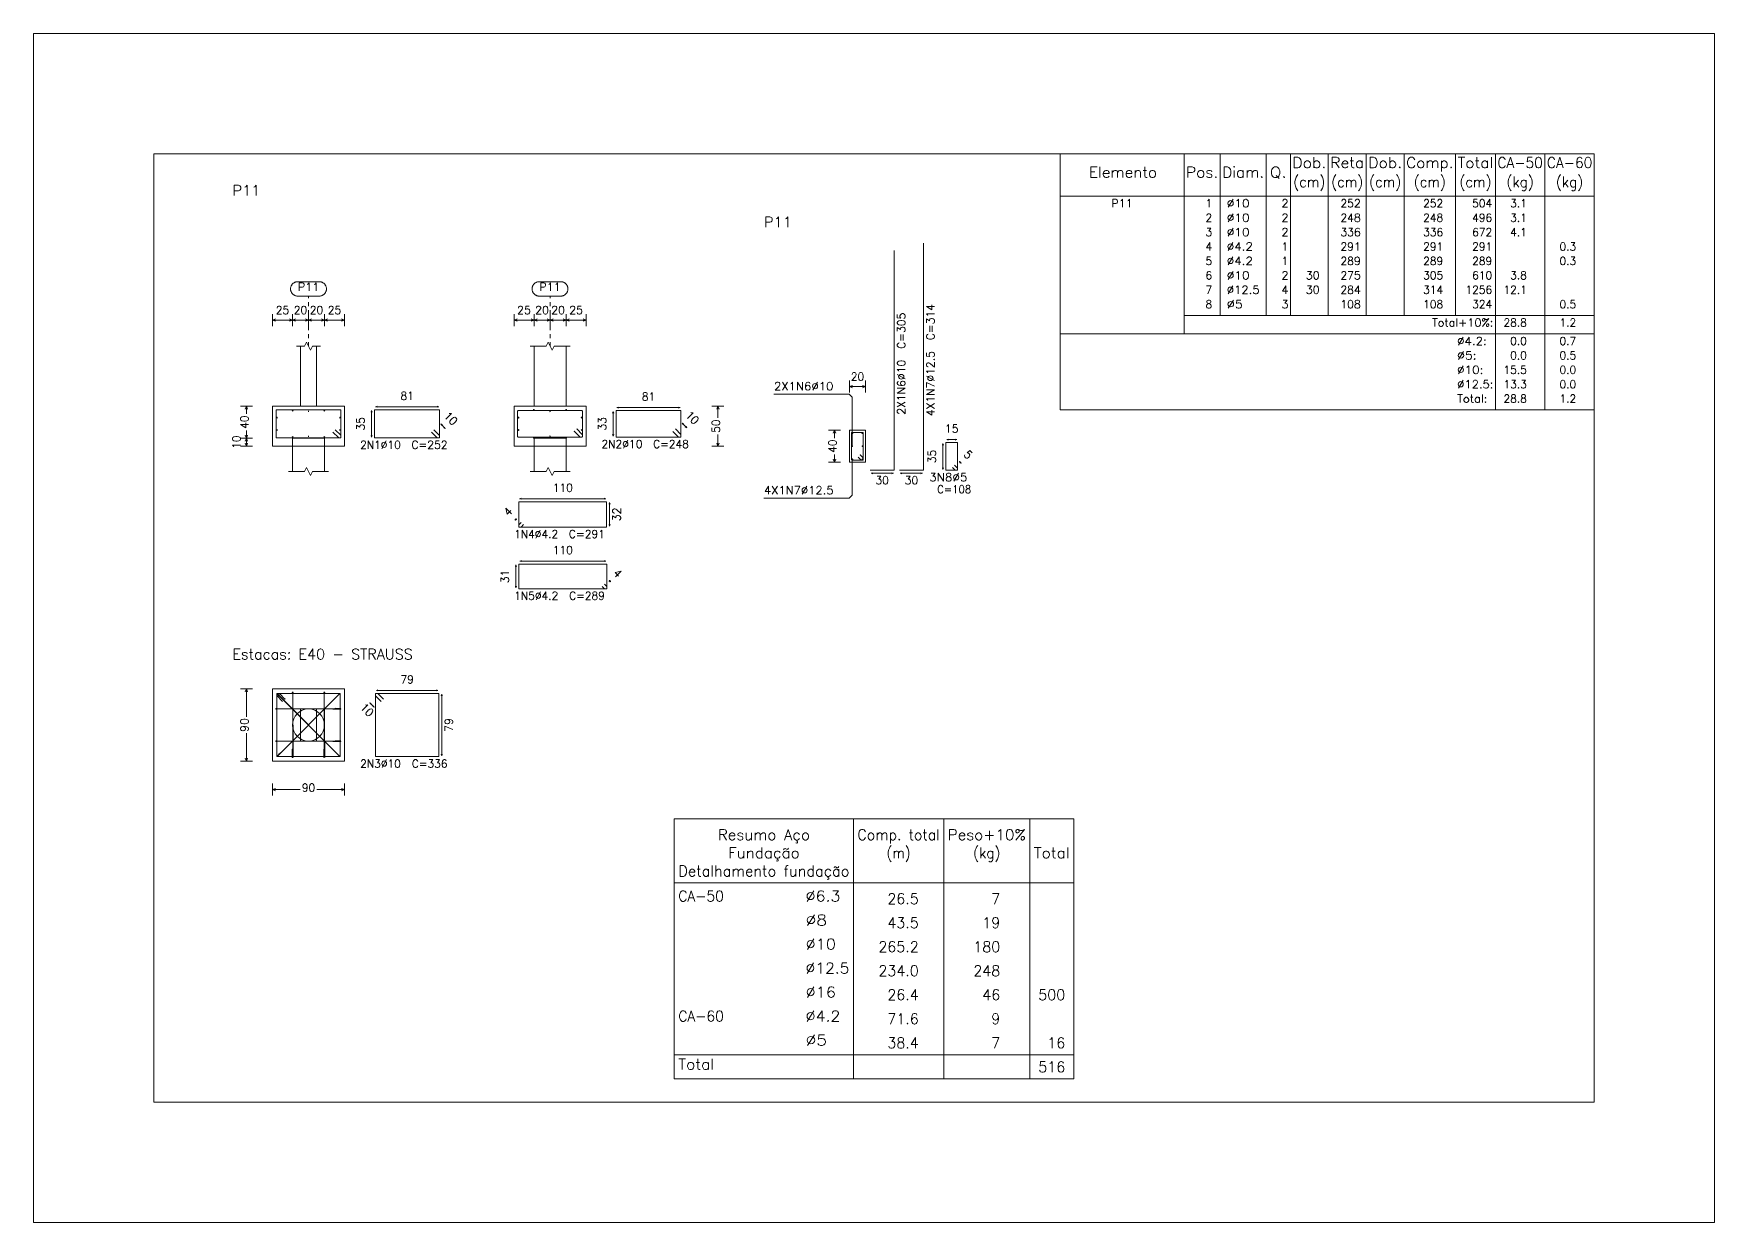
# Model space of a CAD drawing. Header units: millimetres. Extents: x 0 to 376, y 0 to 134.
# Drawn here: x 44.2 to 86.2, y 46.1 to 75.8 of the extents above; entities that cross this region are included whole.
import ezdxf
from ezdxf.enums import TextEntityAlignment as Align

# ---------------------------------------------------------------- set-up
doc = ezdxf.new("R2010")
doc.units = ezdxf.units.MM
doc.linetypes.add('CYPE_PUNTO', pattern=[0.075, 0, -0.075])
for name, color, linetype, lineweight in [('FUN_COTAS', 2, 'Continuous', 0), ('FUN_DES_ARMADURAS', 4, 'Continuous', 0), ('FUN_GEOMETRIA', 2, 'Continuous', 0), ('FUN_REFEREN', 2, 'Continuous', 0), ('FUN_TXT_ARMADURAS', 3, 'Continuous', 0), ('QUAD_BORDA', 1, 'Continuous', 20), ('QUAD_LIMITES', 2, 'Continuous', 0), ('TABELAS', 1, 'Continuous', 9), ('TEXTO_TABELAS', 1, 'Continuous', 0)]:
    doc.layers.add(name, color=color, linetype=linetype, lineweight=lineweight)
doc.styles.add('CYPETXT', font='romans__.ttf', dxfattribs={"height": 0.2})

msp = doc.modelspace()

# ---------------------------------------------------------------- hatches: boundary and pattern name
at = {"layer": 'FUN_DES_ARMADURAS'}
h = msp.add_hatch(color=256, dxfattribs=at)
edge = h.paths.add_edge_path(flags=0)
edge.add_arc((51.6728, 65.8429), 0.0016, 0, 360)
h = msp.add_hatch(color=256, dxfattribs=at)
edge = h.paths.add_edge_path(flags=0)
edge.add_arc((51.7328, 65.9029), 0.0016, 0, 360)
h = msp.add_hatch(color=256, dxfattribs=at)
edge = h.paths.add_edge_path(flags=0)
edge.add_arc((57.708, 65.8629), 0.0016, 0, 360)
h = msp.add_hatch(color=256, dxfattribs=at)
edge = h.paths.add_edge_path(flags=0)
edge.add_arc((57.768, 65.9229), 0.0016, 0, 360)
h = msp.add_hatch(color=256, dxfattribs=at)
edge = h.paths.add_edge_path(flags=0)
edge.add_arc((64.7995, 65.2172), 0.0016, 0, 360)
h = msp.add_hatch(color=256, dxfattribs=at)
edge = h.paths.add_edge_path(flags=0)
edge.add_arc((64.8545, 65.2722), 0.0016, 0, 360)
h = msp.add_hatch(color=256, dxfattribs=at)
edge = h.paths.add_edge_path(flags=0)
edge.add_arc((50.327, 59.2571), 0.0016, 0, 360)
h = msp.add_hatch(color=256, dxfattribs=at)
edge = h.paths.add_edge_path(flags=0)
edge.add_arc((50.3716, 59.225), 0.0016, 0, 360)
h = msp.add_hatch(color=256, dxfattribs=at)
edge = h.paths.add_edge_path(flags=0)
edge.add_arc((50.4157, 59.1153), 0.0016, 0, 360)
h = msp.add_hatch(color=256, dxfattribs=at)
edge = h.paths.add_edge_path(flags=0)
edge.add_arc((50.4757, 59.1753), 0.0016, 0, 360)
h = msp.add_hatch(color=256, dxfattribs=at)
edge = h.paths.add_edge_path(flags=0)
edge.add_arc((51.6728, 58.9225), 0.0016, 0, 360)
h = msp.add_hatch(color=256, dxfattribs=at)
edge = h.paths.add_edge_path(flags=0)
edge.add_arc((51.7328, 58.9437), 0.0016, 0, 360)
h = msp.add_hatch(color=256, dxfattribs=at)
edge = h.paths.add_edge_path(flags=0)
edge.add_arc((51.6728, 58.1125), 0.0016, 0, 360)
h = msp.add_hatch(color=256, dxfattribs=at)
edge = h.paths.add_edge_path(flags=0)
edge.add_arc((51.7328, 58.1337), 0.0016, 0, 360)
h = msp.add_hatch(color=256, dxfattribs=at)
edge = h.paths.add_edge_path(flags=0)
edge.add_arc((50.3339, 57.7895), 0.0016, 0, 360)
h = msp.add_hatch(color=256, dxfattribs=at)
edge = h.paths.add_edge_path(flags=0)
edge.add_arc((50.3659, 57.8341), 0.0016, 0, 360)
h = msp.add_hatch(color=256, dxfattribs=at)
edge = h.paths.add_edge_path(flags=0)
edge.add_arc((50.6601, 57.9181), 0.0016, 0, 360)
h = msp.add_hatch(color=256, dxfattribs=at)
edge = h.paths.add_edge_path(flags=0)
edge.add_arc((50.6814, 57.8581), 0.0016, 0, 360)
h = msp.add_hatch(color=256, dxfattribs=at)
edge = h.paths.add_edge_path(flags=0)
edge.add_arc((51.4501, 57.9181), 0.0016, 0, 360)
h = msp.add_hatch(color=256, dxfattribs=at)
edge = h.paths.add_edge_path(flags=0)
edge.add_arc((51.4714, 57.8581), 0.0016, 0, 360)

# ---------------------------------------------------------------- linework, layer by layer
at = {"layer": 'FUN_COTAS', "linetype": 'CYPE_PUNTO'}
for p, q in [((51.0643, 67.9915), (51.0643, 69.2425)), ((57.0994, 67.9915), (57.0994, 69.2425))]:
    msp.add_line(p, q, dxfattribs=at)
at = {"layer": 'FUN_COTAS'}
for p, q in [((50.1643, 68.4925), (50.1643, 68.7925)), ((50.1643, 68.6424), (50.2392, 68.6724)), ((50.1643, 68.6424), (50.2392, 68.6124)), ((50.1643, 68.6424), (50.6643, 68.6424)), ((50.6643, 68.6424), (50.5892, 68.6724)), ((50.6643, 68.6424), (50.5892, 68.6124)), ((50.6643, 68.4925), (50.6643, 68.7925)), ((50.6643, 68.4925), (50.6643, 68.7925)), ((50.6643, 68.6424), (50.7392, 68.6724)), ((50.6643, 68.6424), (50.7392, 68.6124)), ((50.6643, 68.6424), (51.0643, 68.6424)), ((51.0643, 68.6424), (50.9892, 68.6724)), ((51.0643, 68.6424), (50.9892, 68.6124)), ((51.0643, 68.4925), (51.0643, 68.7925)), ((51.0643, 68.4925), (51.0643, 68.7925)), ((51.0643, 68.6424), (51.1392, 68.6724)), ((51.0643, 68.6424), (51.1392, 68.6124)), ((51.0643, 68.6424), (51.4642, 68.6424)), ((51.4642, 68.6424), (51.3892, 68.6724)), ((51.4642, 68.6424), (51.3892, 68.6124)), ((51.4642, 68.4925), (51.4642, 68.7925)), ((51.4642, 68.4925), (51.4642, 68.7925)), ((51.4642, 68.6424), (51.5393, 68.6724)), ((51.4642, 68.6424), (51.5393, 68.6124)), ((51.4642, 68.6424), (51.9642, 68.6424)), ((51.9642, 68.6424), (51.8892, 68.6724)), ((51.9642, 68.6424), (51.8892, 68.6124)), ((51.9642, 68.4925), (51.9642, 68.7925)), ((56.1994, 68.4925), (56.1994, 68.7925)), ((56.1994, 68.6424), (56.2744, 68.6724)), ((56.1994, 68.6424), (56.2744, 68.6124)), ((56.1994, 68.6424), (56.6994, 68.6424)), ((56.6994, 68.6424), (56.6244, 68.6724)), ((56.6994, 68.6424), (56.6244, 68.6124)), ((56.6994, 68.4925), (56.6994, 68.7925)), ((56.6994, 68.4925), (56.6994, 68.7925)), ((56.6994, 68.6424), (56.7744, 68.6724)), ((56.6994, 68.6424), (56.7744, 68.6124)), ((56.6994, 68.6424), (57.0994, 68.6424)), ((57.0994, 68.6424), (57.0244, 68.6724)), ((57.0994, 68.6424), (57.0244, 68.6124)), ((57.0994, 68.4925), (57.0994, 68.7925)), ((57.0994, 68.4925), (57.0994, 68.7925)), ((57.0994, 68.6424), (57.1744, 68.6724)), ((57.0994, 68.6424), (57.1744, 68.6124)), ((57.0994, 68.6424), (57.4994, 68.6424)), ((57.4994, 68.6424), (57.4244, 68.6724)), ((57.4994, 68.6424), (57.4244, 68.6124)), ((57.4994, 68.4925), (57.4994, 68.7925)), ((57.4994, 68.4925), (57.4994, 68.7925)), ((57.4994, 68.6424), (57.5744, 68.6724)), ((57.4994, 68.6424), (57.5744, 68.6124)), ((57.4994, 68.6424), (57.9994, 68.6424)), ((57.9994, 68.6424), (57.9244, 68.6724)), ((57.9994, 68.6424), (57.9244, 68.6124)), ((57.9994, 68.4925), (57.9994, 68.7925)), ((64.5802, 66.8309), (64.5802, 67.1309)), ((64.5802, 66.9809), (64.6552, 67.0109)), ((64.5802, 66.9809), (64.6552, 66.9509)), ((64.5802, 66.9809), (64.9802, 66.9809)), ((64.9802, 66.9809), (64.9052, 67.0109)), ((64.9802, 66.9809), (64.9052, 66.9509)), ((64.9802, 66.8309), (64.9802, 67.1309)), ((49.3633, 66.4915), (49.6632, 66.4915)), ((49.5132, 66.4915), (49.4832, 66.4164)), ((49.5132, 66.4915), (49.5433, 66.4164)), ((49.5132, 66.2969), (49.5132, 66.4915)), ((61.1447, 66.4915), (61.4447, 66.4915)), ((61.2947, 66.4915), (61.2647, 66.4164)), ((61.2947, 66.4915), (61.3247, 66.4164)), ((61.2947, 66.197), (61.2947, 66.4915)), ((49.3633, 65.6915), (49.6632, 65.6915)), ((49.3633, 65.6915), (49.6632, 65.6915)), ((49.5132, 65.6915), (49.4832, 65.7665)), ((49.5132, 65.6915), (49.4832, 65.6165)), ((49.5132, 65.4915), (49.4832, 65.5665)), ((49.5132, 65.6915), (49.5132, 65.8859)), ((49.5132, 65.6915), (49.5433, 65.7665)), ((49.5132, 65.6915), (49.5433, 65.6165)), ((49.5132, 65.4915), (49.5132, 65.6915)), ((49.5132, 65.4915), (49.5433, 65.5665)), ((61.2947, 65.4915), (61.2647, 65.5665)), ((61.2947, 65.4915), (61.2947, 65.7859)), ((61.2947, 65.4915), (61.3247, 65.5665)), ((64.0585, 65.8915), (64.3585, 65.8915)), ((64.2085, 65.8915), (64.1785, 65.8165)), ((64.2085, 65.8915), (64.2385, 65.8165)), ((64.2085, 65.697), (64.2085, 65.8915)), ((49.3633, 65.4915), (49.6632, 65.4915)), ((61.1447, 65.4915), (61.4447, 65.4915)), ((64.2085, 65.0914), (64.1785, 65.1664)), ((64.2085, 65.0914), (64.2085, 65.2859)), ((64.2085, 65.0914), (64.2385, 65.1664)), ((64.0585, 65.0914), (64.3585, 65.0914)), ((49.3633, 59.4267), (49.6632, 59.4267)), ((49.5132, 59.4267), (49.4832, 59.3517)), ((49.5132, 59.4267), (49.5433, 59.3517)), ((49.5132, 58.7322), (49.5132, 59.4267)), ((49.5132, 57.6267), (49.5132, 58.3212)), ((49.3633, 57.6267), (49.6632, 57.6267)), ((49.5132, 57.6267), (49.4832, 57.7017)), ((49.5132, 57.6267), (49.5433, 57.7017)), ((50.1643, 56.7617), (50.1643, 57.0617)), ((50.1643, 56.9117), (50.2392, 56.9417)), ((50.1643, 56.9117), (50.2392, 56.8817)), ((50.1643, 56.9117), (50.8588, 56.9117)), ((51.2698, 56.9117), (51.9642, 56.9117)), ((51.9642, 56.9117), (51.8892, 56.9417)), ((51.9642, 56.9117), (51.8892, 56.8817)), ((51.9642, 56.7617), (51.9642, 57.0617))]:
    msp.add_line(p, q, dxfattribs=at)
for points in [[(51.3327, 69.6025), (51.3448, 69.602), (51.3567, 69.6008), (51.3686, 69.5988), (51.3803, 69.5961), (51.3918, 69.5925), (51.403, 69.5882), (51.4139, 69.5831), (51.4245, 69.5773), (51.4346, 69.5708), (51.4443, 69.5637), (51.4535, 69.5559), (51.4621, 69.5476), (51.4702, 69.5387), (51.4777, 69.5292), (51.4845, 69.5193), (51.4906, 69.509), (51.496, 69.4982), (51.5007, 69.4871), (51.5047, 69.4758), (51.5078, 69.4642), (51.5102, 69.4524), (51.5118, 69.4405), (51.5126, 69.4285), (51.5126, 69.4164), (51.5118, 69.4044), (51.5102, 69.3925), (51.5078, 69.3807), (51.5047, 69.3691), (51.5007, 69.3578), (51.496, 69.3467), (51.4906, 69.3359), (51.4845, 69.3256), (51.4777, 69.3157), (51.4702, 69.3062), (51.4621, 69.2973), (51.4535, 69.289), (51.4443, 69.2812), (51.4346, 69.2741), (51.4245, 69.2676), (51.4139, 69.2618), (51.403, 69.2567), (51.3918, 69.2524), (51.3803, 69.2488), (51.3686, 69.2461), (51.3567, 69.2441), (51.3448, 69.2429), (51.3327, 69.2425), (50.7957, 69.2425), (50.7837, 69.2429), (50.7718, 69.2441), (50.7599, 69.2461), (50.7482, 69.2488), (50.7367, 69.2524), (50.7255, 69.2567), (50.7146, 69.2618), (50.704, 69.2676), (50.6939, 69.2741), (50.6842, 69.2812), (50.675, 69.289), (50.6664, 69.2973), (50.6583, 69.3062), (50.6508, 69.3157), (50.644, 69.3256), (50.6379, 69.3359), (50.6325, 69.3467), (50.6278, 69.3578), (50.6238, 69.3691), (50.6207, 69.3807), (50.6183, 69.3925), (50.6167, 69.4044), (50.6159, 69.4164), (50.6159, 69.4285), (50.6167, 69.4405), (50.6183, 69.4524), (50.6207, 69.4642), (50.6238, 69.4758), (50.6278, 69.4871), (50.6325, 69.4982), (50.6379, 69.509), (50.644, 69.5193), (50.6508, 69.5292), (50.6583, 69.5387), (50.6664, 69.5476), (50.675, 69.5559), (50.6842, 69.5637), (50.6939, 69.5708), (50.704, 69.5773), (50.7146, 69.5831), (50.7255, 69.5882), (50.7367, 69.5925), (50.7482, 69.5961), (50.7599, 69.5988), (50.7718, 69.6008), (50.7837, 69.602), (50.7957, 69.6025), (51.3327, 69.6025)], [(57.3679, 69.6025), (57.3799, 69.602), (57.3919, 69.6008), (57.4038, 69.5988), (57.4155, 69.5961), (57.4269, 69.5925), (57.4382, 69.5882), (57.4491, 69.5831), (57.4596, 69.5773), (57.4698, 69.5708), (57.4795, 69.5637), (57.4886, 69.5559), (57.4973, 69.5476), (57.5054, 69.5387), (57.5128, 69.5292), (57.5196, 69.5193), (57.5257, 69.509), (57.5312, 69.4982), (57.5359, 69.4871), (57.5398, 69.4758), (57.543, 69.4642), (57.5454, 69.4524), (57.547, 69.4405), (57.5478, 69.4285), (57.5478, 69.4164), (57.547, 69.4044), (57.5454, 69.3925), (57.543, 69.3807), (57.5398, 69.3691), (57.5359, 69.3578), (57.5312, 69.3467), (57.5257, 69.3359), (57.5196, 69.3256), (57.5128, 69.3157), (57.5054, 69.3062), (57.4973, 69.2973), (57.4886, 69.289), (57.4795, 69.2812), (57.4698, 69.2741), (57.4596, 69.2676), (57.4491, 69.2618), (57.4382, 69.2567), (57.4269, 69.2524), (57.4155, 69.2488), (57.4038, 69.2461), (57.3919, 69.2441), (57.3799, 69.2429), (57.3679, 69.2425), (56.8309, 69.2425), (56.8189, 69.2429), (56.8069, 69.2441), (56.795, 69.2461), (56.7833, 69.2488), (56.7719, 69.2524), (56.7606, 69.2567), (56.7497, 69.2618), (56.7392, 69.2676), (56.729, 69.2741), (56.7193, 69.2812), (56.7102, 69.289), (56.7015, 69.2973), (56.6934, 69.3062), (56.686, 69.3157), (56.6792, 69.3256), (56.673, 69.3359), (56.6676, 69.3467), (56.6629, 69.3578), (56.659, 69.3691), (56.6558, 69.3807), (56.6534, 69.3925), (56.6518, 69.4044), (56.651, 69.4164), (56.651, 69.4285), (56.6518, 69.4405), (56.6534, 69.4524), (56.6558, 69.4642), (56.659, 69.4758), (56.6629, 69.4871), (56.6676, 69.4982), (56.673, 69.509), (56.6792, 69.5193), (56.686, 69.5292), (56.6934, 69.5387), (56.7015, 69.5476), (56.7102, 69.5559), (56.7193, 69.5637), (56.729, 69.5708), (56.7392, 69.5773), (56.7497, 69.5831), (56.7606, 69.5882), (56.7719, 69.5925), (56.7833, 69.5961), (56.795, 69.5988), (56.8069, 69.6008), (56.8189, 69.602), (56.8309, 69.6025), (57.3679, 69.6025)]]:
    msp.add_lwpolyline(points, close=True, dxfattribs=at)
at = {"layer": 'FUN_DES_ARMADURAS'}
for p, q in [((50.6542, 66.3815), (50.6842, 66.3815)), ((50.6692, 66.3665), (50.6692, 66.3965)), ((51.0579, 66.3672), (51.0705, 66.3672)), ((51.0643, 66.361), (51.0643, 66.3735)), ((51.0643, 66.3525), (51.0643, 66.3651)), ((51.4442, 66.3815), (51.4742, 66.3815)), ((51.4592, 66.3665), (51.4592, 66.3965)), ((56.6794, 66.4014), (56.7094, 66.4014)), ((56.6944, 66.3864), (56.6944, 66.4164)), ((57.0931, 66.3672), (57.1057, 66.3672)), ((57.0994, 66.361), (57.0994, 66.3735)), ((57.0994, 66.3525), (57.0994, 66.3651)), ((57.4894, 66.4014), (57.5194, 66.4014)), ((57.5044, 66.3864), (57.5044, 66.4164)), ((50.2593, 66.2065), (50.2893, 66.2065)), ((50.2743, 66.1915), (50.2743, 66.2215)), ((51.0579, 66.3589), (51.0705, 66.3589)), ((51.8392, 66.2065), (51.8693, 66.2065)), ((51.8543, 66.1915), (51.8543, 66.2215)), ((56.2944, 66.2065), (56.3244, 66.2065)), ((56.3094, 66.1915), (56.3094, 66.2215)), ((57.0931, 66.3589), (57.1057, 66.3589)), ((57.8744, 66.2065), (57.9044, 66.2065)), ((57.8894, 66.1915), (57.8894, 66.2215)), ((50.2593, 65.8965), (50.2893, 65.8965)), ((50.2743, 65.8815), (50.2743, 65.9115)), ((50.6542, 65.7215), (50.6842, 65.7215)), ((50.6692, 65.7065), (50.6692, 65.7365)), ((51.0579, 65.7441), (51.0705, 65.7441)), ((51.0579, 65.7357), (51.0705, 65.7357)), ((51.0643, 65.7378), (51.0643, 65.7503)), ((51.0643, 65.7293), (51.0643, 65.742)), ((51.4442, 65.7215), (51.4742, 65.7215)), ((51.4592, 65.7065), (51.4592, 65.7365)), ((51.8392, 65.8965), (51.8693, 65.8965)), ((51.8543, 65.8815), (51.8543, 65.9115)), ((56.2944, 65.8965), (56.3244, 65.8965)), ((56.3094, 65.8815), (56.3094, 65.9115)), ((56.6794, 65.7014), (56.7094, 65.7014)), ((56.6944, 65.6864), (56.6944, 65.7164)), ((57.0931, 65.7441), (57.1057, 65.7441)), ((57.0931, 65.7357), (57.1057, 65.7357)), ((57.0994, 65.7378), (57.0994, 65.7503)), ((57.0994, 65.7293), (57.0994, 65.742)), ((57.4894, 65.7014), (57.5194, 65.7014)), ((57.5044, 65.6864), (57.5044, 65.7164)), ((57.8744, 65.8965), (57.9044, 65.8965)), ((57.8894, 65.8815), (57.8894, 65.9115)), ((64.634, 65.819), (64.6715, 65.819)), ((64.634, 65.819), (64.6715, 65.819)), ((64.6527, 65.8002), (64.6527, 65.8377)), ((64.6527, 65.8002), (64.6527, 65.8377)), ((64.889, 65.819), (64.9265, 65.819)), ((64.889, 65.819), (64.9265, 65.819)), ((64.9077, 65.8002), (64.9077, 65.8377)), ((64.9077, 65.8002), (64.9077, 65.8377)), ((64.634, 65.1639), (64.6715, 65.1639)), ((64.634, 65.1639), (64.6715, 65.1639)), ((64.6352, 65.4915), (64.6652, 65.4915)), ((64.6352, 65.4915), (64.6652, 65.4915)), ((64.6502, 65.4764), (64.6502, 65.5065)), ((64.6502, 65.4764), (64.6502, 65.5065)), ((64.6527, 65.1452), (64.6527, 65.1827)), ((64.6527, 65.1452), (64.6527, 65.1827)), ((64.889, 65.1639), (64.9265, 65.1639)), ((64.889, 65.1639), (64.9265, 65.1639)), ((64.8952, 65.4915), (64.9252, 65.4915)), ((64.8952, 65.4915), (64.9252, 65.4915)), ((64.9077, 65.1452), (64.9077, 65.1827)), ((64.9077, 65.1452), (64.9077, 65.1827)), ((64.9102, 65.4764), (64.9102, 65.5065)), ((64.9102, 65.4764), (64.9102, 65.5065))]:
    msp.add_line(p, q, dxfattribs=at)
for points in [[(65.8292, 64.8915), (66.4292, 64.8915), (66.4292, 70.5622)], [(65.1022, 64.8915), (65.7022, 64.8915), (65.7022, 70.3846)], [(51.7328, 65.9029), (51.8701, 65.7656), (51.8732, 65.761), (51.8743, 65.7556), (51.8743, 65.7156), (51.8723, 65.7085), (51.8672, 65.7034), (51.8601, 65.7014), (50.2684, 65.7014), (50.2613, 65.7034), (50.2562, 65.7086), (50.2542, 65.7156), (50.2542, 66.3872), (50.2562, 66.3944), (50.2613, 66.3995), (50.2684, 66.4014), (51.8601, 66.4014), (51.8672, 66.3995), (51.8723, 66.3944), (51.8743, 66.3873), (51.8743, 65.7156), (51.8723, 65.7085), (51.8672, 65.7034), (51.8601, 65.7014), (51.8201, 65.7014), (51.8147, 65.7025), (51.8101, 65.7056), (51.6728, 65.8429)], [(54.1958, 65.9029), (54.3372, 65.7614), (54.3372, 65.7014), (52.7172, 65.7014), (52.7172, 66.4014), (54.3372, 66.4014), (54.3372, 65.7014), (54.2773, 65.7014), (54.1358, 65.8429)], [(57.768, 65.9229), (57.9052, 65.7856), (57.9083, 65.781), (57.9094, 65.7756), (57.9094, 65.7356), (57.9075, 65.7285), (57.9023, 65.7234), (57.8952, 65.7215), (56.3036, 65.7215), (56.2965, 65.7234), (56.2913, 65.7285), (56.2894, 65.7357), (56.2894, 66.3672), (56.2913, 66.3744), (56.2965, 66.3795), (56.3036, 66.3815), (57.8952, 66.3815), (57.9023, 66.3795), (57.9075, 66.3744), (57.9094, 66.3673), (57.9094, 65.7356), (57.9075, 65.7285), (57.9023, 65.7234), (57.8952, 65.7215), (57.8553, 65.7215), (57.8498, 65.7225), (57.8452, 65.7256), (57.708, 65.8629)], [(60.231, 65.9229), (60.3724, 65.7814), (60.3724, 65.7215), (58.7524, 65.7215), (58.7524, 66.3815), (60.3724, 66.3815), (60.3724, 65.7215), (60.3124, 65.7215), (60.171, 65.8629)], [(64.8545, 65.2722), (64.9225, 65.2041), (64.9245, 65.2012), (64.9252, 65.1976), (64.9252, 65.1556), (64.924, 65.151), (64.9206, 65.1477), (64.916, 65.1465), (64.6444, 65.1465), (64.6398, 65.1477), (64.6365, 65.151), (64.6352, 65.1556), (64.6352, 65.8273), (64.6365, 65.8319), (64.6398, 65.8352), (64.6444, 65.8364), (64.916, 65.8364), (64.9206, 65.8352), (64.924, 65.8319), (64.9252, 65.8273), (64.9252, 65.1556), (64.924, 65.151), (64.9206, 65.1477), (64.916, 65.1465), (64.874, 65.1465), (64.8705, 65.1472), (64.8675, 65.1491), (64.7995, 65.2172)], [(67.2105, 65.0172), (67.2812, 64.9464), (67.2812, 64.8915), (66.9912, 64.8915), (66.9912, 65.5815), (67.2812, 65.5815), (67.2812, 64.8915), (67.2262, 64.8915), (67.1555, 64.9622)], [(56.38, 63.5871), (56.3206, 63.5277), (56.3206, 63.4735), (58.5149, 63.4735), (58.5149, 64.1051), (56.3206, 64.1051), (56.3206, 63.4735), (56.3748, 63.4735), (56.4342, 63.5329)], [(58.4585, 62.0453), (58.5179, 61.9859), (58.5179, 61.9317), (56.3236, 61.9317), (56.3236, 62.5465), (58.5179, 62.5465), (58.5179, 61.9317), (58.4637, 61.9317), (58.4043, 61.9911)], [(50.4157, 59.1153), (50.2784, 59.2526), (50.2753, 59.2572), (50.2743, 59.2626), (50.2743, 59.3025), (50.2762, 59.3096), (50.2813, 59.3148), (50.2884, 59.3167), (51.84, 59.3167), (51.8471, 59.3148), (51.8523, 59.3096), (51.8543, 59.3025), (51.8543, 57.7509), (51.8523, 57.7438), (51.8471, 57.7386), (51.84, 57.7367), (50.2884, 57.7367), (50.2813, 57.7386), (50.2762, 57.7438), (50.2743, 57.7509), (50.2743, 59.3025), (50.2762, 59.3096), (50.2813, 59.3148), (50.2884, 59.3167), (50.3284, 59.3167), (50.3338, 59.3156), (50.3384, 59.3126), (50.4757, 59.1753)], [(50.327, 59.2571), (50.287, 59.2975), (50.2857, 59.2988), (50.2852, 59.2993), (50.2854, 59.2995), (50.2863, 59.2987), (50.2884, 59.2966), (50.2914, 59.2936), (51.8341, 57.7568), (51.8371, 57.7539), (51.8393, 57.7517), (51.84, 57.7509), (51.8393, 57.7517), (51.8371, 57.7539), (51.8341, 57.7569), (50.2944, 59.2966), (50.2914, 59.2996), (50.2893, 59.3017), (50.2885, 59.3026), (50.2914, 59.3054), (50.2922, 59.3047), (50.2944, 59.3025), (50.2974, 59.2996), (50.3274, 59.2697), (50.3296, 59.2674), (50.3315, 59.2655), (50.3716, 59.225)], [(50.3339, 57.7895), (50.2934, 57.7494), (50.2921, 57.7481), (50.2917, 57.7477), (50.2915, 57.7479), (50.2922, 57.7487), (50.2944, 57.7509), (50.2973, 57.7539), (51.8341, 59.2966), (51.8371, 59.2995), (51.8393, 59.3017), (51.84, 59.3025), (51.8393, 59.3017), (51.8371, 59.2995), (51.8341, 59.2966), (50.2944, 57.7569), (50.2914, 57.7539), (50.2892, 57.7517), (50.2884, 57.751), (50.2855, 57.7538), (50.2863, 57.7547), (50.2884, 57.7569), (50.2914, 57.7598), (50.3213, 57.7898), (50.3235, 57.7921), (50.3255, 57.794), (50.3659, 57.8341)], [(50.6814, 57.8581), (50.6802, 57.7209), (50.6801, 57.7178), (50.6801, 57.7167), (50.6795, 57.7167), (50.6793, 57.7186), (50.6792, 57.7238), (50.6792, 57.7309), (50.6693, 59.3225), (50.6693, 59.3296), (50.6693, 59.3348), (50.6692, 59.3367), (50.6692, 59.3348), (50.6692, 59.3296), (50.6692, 59.3225), (50.6692, 57.7309), (50.6692, 57.7238), (50.6691, 57.7186), (50.669, 57.7167), (50.6595, 57.7167), (50.6593, 57.7186), (50.6592, 57.7238), (50.6592, 57.7309), (50.6589, 57.7708), (50.6589, 57.7763), (50.6589, 57.7809), (50.6601, 57.9181)], [(51.4714, 57.8581), (51.4702, 57.7209), (51.4701, 57.7178), (51.4701, 57.7167), (51.4695, 57.7167), (51.4693, 57.7186), (51.4692, 57.7238), (51.4692, 57.7309), (51.4593, 59.3225), (51.4593, 59.3296), (51.4593, 59.3348), (51.4592, 59.3367), (51.4592, 59.3348), (51.4592, 59.3296), (51.4592, 59.3225), (51.4592, 57.7309), (51.4592, 57.7238), (51.4591, 57.7186), (51.459, 57.7167), (51.4495, 57.7167), (51.4493, 57.7186), (51.4492, 57.7238), (51.4492, 57.7309), (51.4489, 57.7708), (51.4489, 57.7763), (51.4489, 57.7809), (51.4501, 57.9181)], [(52.881, 59.1153), (52.7396, 59.2567), (52.7396, 59.3167), (54.3196, 59.3167), (54.3196, 57.7367), (52.7396, 57.7367), (52.7396, 59.3167), (52.7996, 59.3167), (52.941, 59.1753)], [(51.7328, 58.9437), (51.8701, 58.9426), (51.8732, 58.9426), (51.8743, 58.9425), (51.8743, 58.9419), (51.8723, 58.9418), (51.8672, 58.9417), (51.8601, 58.9416), (50.2684, 58.9318), (50.2613, 58.9318), (50.2562, 58.9317), (50.2542, 58.9317), (50.2562, 58.9317), (50.2613, 58.9317), (50.2684, 58.9317), (51.8601, 58.9317), (51.8672, 58.9317), (51.8723, 58.9316), (51.8743, 58.9315), (51.8743, 58.9219), (51.8723, 58.9218), (51.8672, 58.9217), (51.8601, 58.9216), (51.8201, 58.9214), (51.8147, 58.9214), (51.8101, 58.9214), (51.6728, 58.9225)], [(51.7328, 58.1337), (51.8701, 58.1326), (51.8732, 58.1326), (51.8743, 58.1325), (51.8743, 58.1319), (51.8723, 58.1318), (51.8672, 58.1317), (51.8601, 58.1316), (50.2684, 58.1218), (50.2613, 58.1218), (50.2562, 58.1217), (50.2542, 58.1217), (50.2562, 58.1217), (50.2613, 58.1217), (50.2684, 58.1217), (51.8601, 58.1217), (51.8672, 58.1217), (51.8723, 58.1216), (51.8743, 58.1215), (51.8743, 58.1119), (51.8723, 58.1118), (51.8672, 58.1117), (51.8601, 58.1116), (51.8201, 58.1114), (51.8147, 58.1114), (51.8101, 58.1114), (51.6728, 58.1125)]]:
    msp.add_lwpolyline(points, dxfattribs=at)
for centre, radius in [((50.6692, 66.3815), 0.01), ((51.0643, 66.3672), 0.0042), ((51.0643, 66.3589), 0.0042), ((51.4592, 66.3815), 0.01), ((56.6944, 66.4014), 0.01), ((57.0994, 66.3672), 0.0042), ((57.0994, 66.3589), 0.0042), ((57.5044, 66.4014), 0.01), ((50.2743, 66.2065), 0.01), ((51.8543, 66.2065), 0.01), ((56.3094, 66.2065), 0.01), ((57.8894, 66.2065), 0.01), ((50.2743, 65.8965), 0.01), ((50.6692, 65.7215), 0.01), ((51.0643, 65.7441), 0.0042), ((51.0643, 65.7357), 0.0042), ((51.4592, 65.7215), 0.01), ((51.6728, 65.8429), 0.0016), ((51.7328, 65.9029), 0.0016), ((51.8543, 65.8965), 0.01), ((56.3094, 65.8965), 0.01), ((56.6944, 65.7014), 0.01), ((57.0994, 65.7441), 0.0042), ((57.0994, 65.7357), 0.0042), ((57.5044, 65.7014), 0.01), ((57.708, 65.8629), 0.0016), ((57.768, 65.9229), 0.0016), ((57.8894, 65.8965), 0.01), ((64.6527, 65.819), 0.0125), ((64.6527, 65.819), 0.0125), ((64.9077, 65.819), 0.0125), ((64.9077, 65.819), 0.0125), ((64.6502, 65.4915), 0.01), ((64.6502, 65.4915), 0.01), ((64.6527, 65.1639), 0.0125), ((64.6527, 65.1639), 0.0125), ((64.7995, 65.2172), 0.0016), ((64.8545, 65.2722), 0.0016), ((64.9077, 65.1639), 0.0125), ((64.9077, 65.1639), 0.0125), ((64.9102, 65.4915), 0.01), ((64.9102, 65.4915), 0.01), ((50.327, 59.2571), 0.0016), ((50.3716, 59.225), 0.0016), ((50.6692, 59.3367), 0.01), ((51.4592, 59.3367), 0.01), ((51.84, 59.3025), 0.0042), ((50.2542, 58.9317), 0.01), ((50.4157, 59.1153), 0.0016), ((50.4757, 59.1753), 0.0016), ((51.6728, 58.9225), 0.0016), ((51.7328, 58.9437), 0.0016), ((50.2542, 58.1217), 0.01), ((51.6728, 58.1125), 0.0016), ((51.7328, 58.1337), 0.0016), ((50.3339, 57.7895), 0.0016), ((50.3659, 57.8341), 0.0016), ((50.6601, 57.9181), 0.0016), ((50.6814, 57.8581), 0.0016), ((51.4501, 57.9181), 0.0016), ((51.4714, 57.8581), 0.0016), ((51.84, 57.7509), 0.0042)]:
    msp.add_circle(centre, radius, dxfattribs=at)
at = {"layer": 'FUN_GEOMETRIA'}
for p, q in [((50.8642, 67.9915), (50.8642, 66.4915)), ((51.2642, 66.4915), (51.2642, 67.9915)), ((56.6994, 66.4915), (56.6994, 67.9915)), ((57.4994, 66.4915), (57.4994, 67.9915)), ((50.1643, 66.4915), (51.9642, 66.4915)), ((50.1643, 66.4915), (50.1643, 65.4915)), ((51.2642, 66.4915), (50.8642, 66.4915)), ((51.9642, 65.4915), (51.9642, 66.4915)), ((56.1994, 66.4915), (57.9994, 66.4915)), ((56.1994, 65.4915), (56.1994, 66.4915)), ((57.4994, 66.4915), (56.6994, 66.4915)), ((57.9994, 65.4915), (57.9994, 66.4915)), ((50.6643, 65.6915), (51.4642, 65.6915)), ((50.6643, 64.8581), (50.6643, 65.6915)), ((51.4642, 64.8581), (51.4642, 65.6915)), ((57.4994, 65.6915), (56.6994, 65.6915)), ((56.6994, 64.8581), (56.6994, 65.6915)), ((57.4994, 64.8581), (57.4994, 65.6915)), ((51.9642, 65.4915), (50.1643, 65.4915)), ((57.9994, 65.4915), (56.1994, 65.4915))]:
    msp.add_line(p, q, dxfattribs=at)
for points in [[(50.7642, 67.9915), (50.9642, 67.9915), (51.0142, 68.0914), (51.1142, 67.8915), (51.1643, 67.9915), (51.3642, 67.9915)], [(56.5994, 67.9915), (56.9994, 67.9915), (57.0494, 68.0914), (57.1494, 67.8915), (57.1994, 67.9915), (57.5994, 67.9915)], [(50.5643, 64.8581), (50.9642, 64.8581), (51.0142, 64.9581), (51.1142, 64.7581), (51.1643, 64.8581), (51.5643, 64.8581)], [(57.5994, 64.8581), (57.1994, 64.8581), (57.1494, 64.7581), (57.0494, 64.9581), (56.9994, 64.8581), (56.5994, 64.8581)]]:
    msp.add_lwpolyline(points, dxfattribs=at)
for points in [[(64.5802, 65.0914), (64.9802, 65.0914), (64.9802, 65.8915), (64.5802, 65.8915), (64.5802, 65.0914)], [(50.1643, 57.6267), (51.9642, 57.6267), (51.9642, 59.4267), (50.1643, 59.4267), (50.1643, 57.6267)], [(50.8642, 58.1267), (51.2642, 58.1267), (51.2642, 58.9267), (50.8642, 58.9267), (50.8642, 58.1267)]]:
    msp.add_lwpolyline(points, close=True, dxfattribs=at)
msp.add_circle((51.0643, 58.5267), 0.4, dxfattribs=at)
at = {"layer": 'FUN_TXT_ARMADURAS'}
for p, q in [((52.6298, 66.3413), (52.6422, 66.3812)), ((52.6547, 66.3413), (52.6422, 66.3812)), ((52.6422, 65.7216), (52.6422, 66.3812)), ((52.7775, 66.489), (52.7375, 66.4764)), ((52.7775, 66.4639), (52.7375, 66.4764)), ((52.7375, 66.4764), (54.3171, 66.4764)), ((54.2771, 66.489), (54.3171, 66.4764)), ((54.2771, 66.4639), (54.3171, 66.4764)), ((58.6649, 66.3213), (58.6774, 66.3612)), ((58.6899, 66.3213), (58.6774, 66.3612)), ((58.6774, 65.7417), (58.6774, 66.3612)), ((58.8126, 66.469), (58.7726, 66.4565)), ((58.8126, 66.444), (58.7726, 66.4565)), ((58.7726, 66.4565), (60.3522, 66.4565)), ((60.3122, 66.469), (60.3522, 66.4565)), ((60.3122, 66.444), (60.3522, 66.4565)), ((64.6502, 65.4915), (64.6502, 66.4915)), ((54.3886, 66.0106), (54.3692, 66.0477)), ((54.4063, 66.0282), (54.3692, 66.0477)), ((54.3692, 66.0477), (54.4821, 65.9348)), ((54.4449, 65.9543), (54.4821, 65.9348)), ((54.4626, 65.972), (54.4821, 65.9348)), ((60.4238, 66.0306), (60.4043, 66.0677)), ((60.4415, 66.0482), (60.4043, 66.0677)), ((60.4043, 66.0677), (60.5172, 65.9548)), ((60.4801, 65.9743), (60.5172, 65.9548)), ((60.4978, 65.992), (60.5172, 65.9548)), ((52.6298, 65.7617), (52.6422, 65.7216)), ((52.6547, 65.7617), (52.6422, 65.7216)), ((58.6649, 65.7816), (58.6774, 65.7417)), ((58.6899, 65.7816), (58.6774, 65.7417)), ((66.9037, 65.5212), (66.9162, 65.5613)), ((66.9287, 65.5212), (66.9162, 65.5613)), ((66.9162, 64.9116), (66.9162, 65.5613)), ((67.0514, 65.6689), (67.0114, 65.6565)), ((67.0514, 65.644), (67.0114, 65.6565)), ((67.0114, 65.6565), (67.261, 65.6565)), ((67.221, 65.6689), (67.261, 65.6565)), ((67.221, 65.644), (67.261, 65.6565)), ((64.6527, 65.1639), (64.6527, 64.4915)), ((67.3503, 65.0718), (67.3309, 65.1089)), ((67.368, 65.0895), (67.3309, 65.1089)), ((67.3309, 65.1089), (67.373, 65.0668)), ((67.3536, 65.1039), (67.373, 65.0668)), ((65.1624, 64.829), (65.1224, 64.8165)), ((65.1624, 64.804), (65.1224, 64.8165)), ((65.1224, 64.8165), (65.682, 64.8165)), ((65.642, 64.829), (65.682, 64.8165)), ((65.642, 64.804), (65.682, 64.8165)), ((65.8894, 64.829), (65.8494, 64.8165)), ((65.8894, 64.804), (65.8494, 64.8165)), ((65.8494, 64.8165), (66.409, 64.8165)), ((66.369, 64.829), (66.409, 64.8165)), ((66.369, 64.804), (66.409, 64.8165)), ((66.9037, 64.9517), (66.9162, 64.9116)), ((66.9287, 64.9517), (66.9162, 64.9116)), ((67.3359, 65.0862), (67.373, 65.0668)), ((56.3808, 64.1926), (56.3408, 64.1801)), ((56.3808, 64.1676), (56.3408, 64.1801)), ((58.4947, 64.1801), (56.3408, 64.1801)), ((58.4547, 64.1926), (58.4947, 64.1801)), ((58.4547, 64.1676), (58.4947, 64.1801)), ((58.5774, 64.0449), (58.5899, 64.0849)), ((58.6024, 64.0449), (58.5899, 64.0849)), ((58.5899, 63.4937), (58.5899, 64.0849)), ((56.2226, 63.6595), (56.2597, 63.6789)), ((56.2483, 63.6852), (56.2288, 63.6481)), ((56.2597, 63.6789), (56.2288, 63.6481)), ((56.266, 63.6675), (56.2288, 63.6481)), ((56.2402, 63.6418), (56.2597, 63.6789)), ((58.5774, 63.5337), (58.5899, 63.4937)), ((58.6024, 63.5337), (58.5899, 63.4937)), ((56.3838, 62.634), (56.3438, 62.6215)), ((56.3838, 62.609), (56.3438, 62.6215)), ((56.3438, 62.6215), (58.4977, 62.6215)), ((58.4577, 62.634), (58.4977, 62.6215)), ((58.4577, 62.609), (58.4977, 62.6215)), ((56.2361, 62.4863), (56.2486, 62.5263)), ((56.2611, 62.4863), (56.2486, 62.5263)), ((56.2486, 61.9519), (56.2486, 62.5263)), ((56.2361, 61.9919), (56.2486, 61.9519)), ((56.2611, 61.9919), (56.2486, 61.9519)), ((58.5725, 62.1257), (58.6097, 62.1063)), ((58.5983, 62.1), (58.5788, 62.1371)), ((58.616, 62.1177), (58.5788, 62.1371)), ((58.5788, 62.1371), (58.6097, 62.1063)), ((58.5902, 62.1434), (58.6097, 62.1063)), ((52.7998, 59.4042), (52.7598, 59.3917)), ((52.7998, 59.3792), (52.7598, 59.3917)), ((52.7598, 59.3917), (54.2994, 59.3917)), ((54.2594, 59.4042), (54.2994, 59.3917)), ((54.2594, 59.3792), (54.2994, 59.3917)), ((54.3821, 59.2565), (54.3946, 59.2965)), ((54.4071, 59.2565), (54.3946, 59.2965)), ((54.3946, 59.2965), (54.3946, 57.7569)), ((52.6142, 59.0462), (52.5948, 59.0833)), ((52.6319, 59.0639), (52.5948, 59.0833)), ((52.7076, 58.9705), (52.5948, 59.0833)), ((52.6705, 58.9899), (52.7076, 58.9705)), ((52.6882, 59.0076), (52.7076, 58.9705)), ((54.3821, 57.7969), (54.3946, 57.7569)), ((54.4071, 57.7969), (54.3946, 57.7569))]:
    msp.add_line(p, q, dxfattribs=at)
for points in [[(64.6502, 65.4915), (64.6502, 66.4915), (64.6502, 66.7164), (64.5752, 66.7914), (62.6942, 66.7914)], [(64.6527, 65.1639), (64.6527, 64.4915), (64.6527, 64.2665), (64.5777, 64.1915), (62.4447, 64.1915)]]:
    msp.add_lwpolyline(points, dxfattribs=at)
at = {"layer": 'QUAD_BORDA'}
msp.add_lwpolyline([(47.1953, 49.1003), (83.1953, 49.1003), (83.1953, 72.8003), (47.1953, 72.8003), (47.1953, 49.1003)], close=True, dxfattribs=at)
at = {"layer": 'QUAD_LIMITES'}
msp.add_lwpolyline([(44.1953, 46.1003), (86.1953, 46.1003), (86.1953, 75.8003), (44.1953, 75.8003), (44.1953, 46.1003)], close=True, dxfattribs=at)
at = {"layer": 'TABELAS'}
for p, q in [((69.8432, 71.6903), (69.8432, 72.8003)), ((69.8432, 72.8003), (83.1953, 72.8003)), ((72.9432, 71.6903), (72.9432, 72.8003)), ((73.8473, 71.6903), (73.8473, 72.8003)), ((74.9952, 71.6903), (74.9952, 72.8003)), ((75.5992, 71.6903), (75.5992, 72.8003)), ((76.5472, 71.6903), (76.5472, 72.8003)), ((77.4952, 71.6903), (77.4952, 72.8003)), ((78.4433, 71.6903), (78.4433, 72.8003)), ((79.7272, 71.6903), (79.7272, 72.8003)), ((80.7232, 71.6903), (80.7232, 72.8003)), ((81.9592, 71.6903), (81.9592, 72.8003)), ((83.1953, 71.6903), (83.1953, 72.8003)), ((69.8432, 71.7403), (83.1953, 71.7403)), ((69.8432, 68.3502), (69.8432, 71.6903)), ((72.9432, 68.3502), (72.9432, 71.6903)), ((73.8473, 68.7602), (73.8473, 71.6903)), ((74.9952, 68.7602), (74.9952, 71.6903)), ((75.5992, 68.7602), (75.5992, 71.6903)), ((76.5472, 68.7602), (76.5472, 71.6903)), ((77.4952, 68.7602), (77.4952, 71.6903)), ((78.4433, 68.7602), (78.4433, 71.6903)), ((79.7272, 68.7602), (79.7272, 71.6903)), ((80.7232, 68.3502), (80.7232, 71.6903)), ((81.9592, 68.3502), (81.9592, 71.6903)), ((83.1953, 68.3502), (83.1953, 71.6903)), ((72.9432, 68.7602), (83.1953, 68.7602)), ((69.8432, 68.2502), (69.8432, 68.3502)), ((69.8432, 68.3002), (83.1953, 68.3002)), ((69.8432, 67.8902), (69.8432, 68.2502)), ((72.9432, 68.3002), (72.9432, 68.3502)), ((80.7232, 68.2502), (80.7232, 68.3502)), ((80.7232, 67.8902), (80.7232, 68.2502)), ((81.9592, 68.2502), (81.9592, 68.3502)), ((81.9592, 67.8902), (81.9592, 68.2502)), ((83.1953, 68.2502), (83.1953, 68.3502)), ((83.1953, 67.8902), (83.1953, 68.2502)), ((69.8432, 67.5302), (69.8432, 67.8902)), ((80.7232, 67.5302), (80.7232, 67.8902)), ((81.9592, 67.5302), (81.9592, 67.8902)), ((83.1953, 67.5302), (83.1953, 67.8902)), ((69.8432, 67.1702), (69.8432, 67.5302)), ((80.7232, 67.1702), (80.7232, 67.5302)), ((81.9592, 67.1702), (81.9592, 67.5302)), ((83.1953, 67.1702), (83.1953, 67.5302)), ((69.8432, 66.8102), (69.8432, 67.1702)), ((69.8432, 66.4002), (69.8432, 66.8102)), ((80.7232, 66.8102), (80.7232, 67.1702)), ((80.7232, 66.4002), (80.7232, 66.8102)), ((81.9592, 66.8102), (81.9592, 67.1702)), ((81.9592, 66.4002), (81.9592, 66.8102)), ((83.1953, 66.8102), (83.1953, 67.1702)), ((83.1953, 66.4002), (83.1953, 66.8102)), ((69.8432, 66.4002), (83.1953, 66.4002)), ((64.6813, 49.6859), (64.6813, 56.1859)), ((66.9373, 49.6859), (66.9373, 56.1859)), ((69.0893, 49.6859), (69.0893, 56.1859)), ((60.2053, 54.5859), (70.1853, 54.5859))]:
    msp.add_line(p, q, dxfattribs=at)
msp.add_lwpolyline([(60.2053, 49.6859), (70.1853, 49.6859), (70.1853, 56.1859), (60.2053, 56.1859), (60.2053, 49.6859)], close=True, dxfattribs=at)
at = {"layer": 'TEXTO_TABELAS'}
msp.add_line((60.2053, 50.2859), (70.1853, 50.2859), dxfattribs=at)

# ---------------------------------------------------------------- texts
at = {"layer": 'FUN_COTAS', "style": 'CYPETXT'}
for s, width, p, p2 in [('P11', 0.91451, (50.7957, 69.3725), (51.3327, 69.3725)), ('P11', 0.91451, (56.8309, 69.3725), (57.3679, 69.3725)), ('25', 0.872274, (50.2463, 68.7925), (50.5823, 68.7925)), ('20', 0.872274, (50.6962, 68.7925), (51.0322, 68.7925)), ('20', 0.872274, (51.0962, 68.7925), (51.4323, 68.7925)), ('25', 0.872274, (51.5463, 68.7925), (51.8822, 68.7925)), ('25', 0.872274, (56.2814, 68.7925), (56.6174, 68.7925)), ('20', 0.872274, (56.7314, 68.7925), (57.0674, 68.7925)), ('20', 0.872274, (57.1314, 68.7925), (57.4674, 68.7925)), ('25', 0.872274, (57.5814, 68.7925), (57.9174, 68.7925)), ('20', 0.872274, (64.6122, 67.1309), (64.9482, 67.1309)), ('90', 0.872274, (50.8963, 56.8617), (51.2323, 56.8617))]:
    msp.add_text(s, height=0.2, dxfattribs=dict(at, width=width)).set_placement(p, p2, align=Align.FIT)
at = {"layer": 'FUN_COTAS', "style": 'CYPETXT', "width": 0.872274}
for s, p, p2 in [('40', (49.5632, 65.9235), (49.5632, 66.2594)), ('50', (61.3447, 65.8235), (61.3447, 66.1594)), ('10', (49.3633, 65.4235), (49.3633, 65.7594)), ('40', (64.2585, 65.3235), (64.2585, 65.6594)), ('90', (49.5632, 58.3587), (49.5632, 58.6947))]:
    msp.add_text(s, height=0.2, rotation=90, dxfattribs=at).set_placement(p, p2, align=Align.FIT)
at = {"layer": 'FUN_REFEREN', "style": 'CYPETXT', "width": 0.91451}
msp.add_text('P11', height=0.26, dxfattribs=at).set_placement((49.1633, 71.7522), (49.8614, 71.7522), align=Align.FIT)
at = {"layer": 'FUN_TXT_ARMADURAS', "style": 'CYPETXT'}
for s, height, width, p, p2 in [('P11', 0.26, 0.91451, (62.4447, 70.9621), (63.1428, 70.9621)), ('81', 0.2, 0.872274, (53.3593, 66.6514), (53.6953, 66.6514)), ('81', 0.2, 0.872274, (59.3944, 66.6315), (59.7304, 66.6315)), ('2X1N6%%c10', 0.2, 0.942727, (62.6942, 66.8914), (64.1822, 66.8914)), ('15', 0.2, 0.872274, (66.9682, 65.8314), (67.3042, 65.8314)), ('2N1%%c10  C=252', 0.2, 0.819881, (52.3513, 65.4264), (54.5352, 65.4264)), ('2N2%%c10  C=248', 0.2, 0.819881, (58.3864, 65.4464), (60.5704, 65.4464)), ('30', 0.2, 0.872274, (65.2342, 64.5414), (65.5702, 64.5414)), ('30', 0.2, 0.872274, (65.9612, 64.5414), (66.2972, 64.5414)), ('3N8%%c5', 0.2, 0.953428, (66.5752, 64.6165), (67.5292, 64.6165)), ('110', 0.2, 0.872274, (57.1658, 64.3551), (57.6698, 64.3551)), ('4X1N7%%c12.5', 0.2, 0.93068, (62.4447, 64.2914), (64.1847, 64.2914)), (' C=108', 0.2, 0.770929, (66.6472, 64.3164), (67.6252, 64.3164)), ('1N4%%c4.2  C=291', 0.2, 0.821025, (56.1998, 63.1985), (58.4678, 63.1985)), ('110', 0.2, 0.872274, (57.1687, 62.7965), (57.6727, 62.7965)), ('1N5%%c4.2  C=289', 0.2, 0.821025, (56.2027, 61.6567), (58.4707, 61.6567)), ('Estacas: E40 - STRAUSS', 0.26, 0.863788, (49.1633, 60.1667), (53.6678, 60.1667)), ('79', 0.2, 0.872274, (53.3616, 59.5667), (53.6976, 59.5667)), ('2N3%%c10  C=336', 0.2, 0.819881, (52.3536, 57.4617), (54.5376, 57.4617))]:
    msp.add_text(s, height=height, dxfattribs=dict(at, width=width)).set_placement(p, p2, align=Align.FIT)
for s, rotation, width, p, p2 in [('4X1N7%%c12.5  C=314', 90, 0.838872, (66.7042, 66.2418), (66.7042, 69.0438)), ('2X1N6%%c10  C=305', 90, 0.83634, (65.9772, 66.279), (65.9772, 68.829)), ('35', 90, 0.872274, (52.4672, 65.8834), (52.4672, 66.2194)), ('10', 315.00247, 0.872274, (54.4306, 66.2338), (54.6682, 65.9962)), ('33', 90, 0.872274, (58.5024, 65.8834), (58.5024, 66.2194)), ('10', 315.00247, 0.872274, (60.4657, 66.2538), (60.7033, 66.0162)), ('35', 90, 0.872274, (66.7412, 65.0684), (66.7412, 65.4044)), ('5', 314.99629, 0.872274, (67.4163, 65.271), (67.5351, 65.1522)), ('4', 45, 0.872274, (56.0611, 63.7278), (56.1799, 63.8466)), ('32', 90, 0.872274, (58.8649, 63.6213), (58.8649, 63.9573)), ('31', 90, 0.872274, (56.0736, 62.0711), (56.0736, 62.4071)), ('4', 315, 0.872274, (58.6586, 62.3048), (58.7774, 62.186)), ('10', 315, 0.872274, (52.338, 58.9512), (52.5755, 58.7137)), ('79', 90, 0.872274, (54.6696, 58.3587), (54.6696, 58.6947))]:
    msp.add_text(s, height=0.2, rotation=rotation, dxfattribs=dict(at, width=width)).set_placement(p, p2, align=Align.FIT)
at = {"layer": 'TEXTO_TABELAS', "style": 'CYPETXT'}
for s, height, width, p, p2 in [('Dob.', 0.26667, 0.953523, (75.6492, 72.4436), (76.4973, 72.4436)), ('Reta', 0.26667, 0.94055, (76.5973, 72.4436), (77.4452, 72.4436)), ('Dob.', 0.26667, 0.953523, (77.5453, 72.4436), (78.3932, 72.4436)), ('Comp.', 0.26667, 0.895522, (78.4933, 72.4436), (79.6773, 72.4436)), ('Total', 0.26667, 0.935673, (79.7773, 72.4436), (80.6732, 72.4436)), ('CA-50', 0.26667, 0.813132, (80.7733, 72.4436), (81.9093, 72.4436)), ('CA-60', 0.26667, 0.813132, (82.0092, 72.4436), (83.1452, 72.4436)), ('Elemento', 0.26667, 0.923378, (70.5683, 72.2036), (72.2682, 72.2036)), ('Pos.', 0.26667, 0.930268, (72.9933, 72.2036), (73.7973, 72.2036)), ('Diam.', 0.26667, 0.924488, (73.8972, 72.2036), (74.9453, 72.2036)), ('Q.', 0.26667, 1.025806, (75.0852, 72.2036), (75.5092, 72.2036)), ('(cm)', 0.26667, 0.819001, (75.6732, 71.9636), (76.4733, 71.9636)), ('(cm)', 0.26667, 0.819001, (76.6213, 71.9636), (77.4212, 71.9636)), ('(cm)', 0.26667, 0.819001, (77.5693, 71.9636), (78.3692, 71.9636)), ('(cm)', 0.26667, 0.819001, (78.6852, 71.9636), (79.4853, 71.9636)), ('(cm)', 0.26667, 0.819001, (79.8253, 71.9636), (80.6252, 71.9636)), ('(kg)', 0.26667, 0.827954, (80.9993, 71.9636), (81.6833, 71.9636)), ('(kg)', 0.26667, 0.827954, (82.2352, 71.9636), (82.9192, 71.9636)), ('P11', 0.2, 0.91451, (71.1247, 71.4603), (71.6617, 71.4603)), ('1', 0.2, 0.872274, (73.4792, 71.4603), (73.6472, 71.4603)), ('%%c10', 0.2, 0.955414, (74.0102, 71.4603), (74.5802, 71.4603)), ('2', 0.2, 0.872274, (75.3812, 71.4603), (75.5493, 71.4603)), ('252', 0.2, 0.872274, (76.8532, 71.4603), (77.3572, 71.4603)), ('252', 0.2, 0.872274, (78.9172, 71.4603), (79.4213, 71.4603)), ('504', 0.2, 0.872274, (80.1412, 71.4603), (80.6453, 71.4603)), ('3.1', 0.2, 0.868127, (81.0892, 71.4603), (81.5092, 71.4603)), ('2', 0.2, 0.872274, (73.4792, 71.1003), (73.6472, 71.1003)), ('%%c10', 0.2, 0.955414, (74.0102, 71.1003), (74.5802, 71.1003)), ('2', 0.2, 0.872274, (75.3812, 71.1003), (75.5493, 71.1003)), ('248', 0.2, 0.872274, (76.8532, 71.1003), (77.3572, 71.1003)), ('248', 0.2, 0.872274, (78.9172, 71.1003), (79.4213, 71.1003)), ('496', 0.2, 0.872274, (80.1412, 71.1003), (80.6453, 71.1003)), ('3.1', 0.2, 0.868127, (81.0892, 71.1003), (81.5092, 71.1003)), ('3', 0.2, 0.872274, (73.4792, 70.7403), (73.6472, 70.7403)), ('4', 0.2, 0.872274, (73.4792, 70.3803), (73.6472, 70.3803)), ('%%c4.2', 0.2, 0.940736, (74.0102, 70.3803), (74.6642, 70.3803)), ('%%c10', 0.2, 0.955414, (74.0102, 70.7403), (74.5802, 70.7403)), ('2', 0.2, 0.872274, (75.3812, 70.7403), (75.5493, 70.7403)), ('1', 0.2, 0.872274, (75.3812, 70.3803), (75.5493, 70.3803)), ('336', 0.2, 0.872274, (76.8532, 70.7403), (77.3572, 70.7403)), ('291', 0.2, 0.872274, (76.8532, 70.3803), (77.3572, 70.3803)), ('336', 0.2, 0.872274, (78.9172, 70.7403), (79.4213, 70.7403)), ('291', 0.2, 0.872274, (78.9172, 70.3803), (79.4213, 70.3803)), ('291', 0.2, 0.872274, (80.1412, 70.3803), (80.6453, 70.3803)), ('672', 0.2, 0.872274, (80.1412, 70.7403), (80.6453, 70.7403)), ('4.1', 0.2, 0.868127, (81.0892, 70.7403), (81.5092, 70.7403)), ('0.3', 0.2, 0.868127, (82.3252, 70.3803), (82.7452, 70.3803)), ('5', 0.2, 0.872274, (73.4792, 70.0203), (73.6472, 70.0203)), ('%%c4.2', 0.2, 0.940736, (74.0102, 70.0203), (74.6642, 70.0203)), ('1', 0.2, 0.872274, (75.3812, 70.0203), (75.5493, 70.0203)), ('289', 0.2, 0.872274, (76.8532, 70.0203), (77.3572, 70.0203)), ('289', 0.2, 0.872274, (78.9172, 70.0203), (79.4213, 70.0203)), ('289', 0.2, 0.872274, (80.1412, 70.0203), (80.6453, 70.0203)), ('0.3', 0.2, 0.868127, (82.3252, 70.0203), (82.7452, 70.0203)), ('6', 0.2, 0.872274, (73.4792, 69.6603), (73.6472, 69.6603)), ('%%c10', 0.2, 0.955414, (74.0102, 69.6603), (74.5802, 69.6603)), ('2', 0.2, 0.872274, (75.3812, 69.6603), (75.5493, 69.6603)), ('30', 0.2, 0.872274, (75.9892, 69.6603), (76.3252, 69.6603)), ('275', 0.2, 0.872274, (76.8532, 69.6603), (77.3572, 69.6603)), ('305', 0.2, 0.872274, (78.9172, 69.6603), (79.4213, 69.6603)), ('610', 0.2, 0.872274, (80.1412, 69.6603), (80.6453, 69.6603)), ('3.8', 0.2, 0.868127, (81.0892, 69.6603), (81.5092, 69.6603)), ('7', 0.2, 0.872274, (73.4792, 69.3003), (73.6472, 69.3003)), ('%%c12.5', 0.2, 0.925884, (74.0102, 69.3003), (74.8323, 69.3003)), ('4', 0.2, 0.872274, (75.3812, 69.3003), (75.5493, 69.3003)), ('30', 0.2, 0.872274, (75.9892, 69.3003), (76.3252, 69.3003)), ('284', 0.2, 0.872274, (76.8532, 69.3003), (77.3572, 69.3003)), ('314', 0.2, 0.872274, (78.9172, 69.3003), (79.4213, 69.3003)), ('1256', 0.2, 0.872274, (79.9733, 69.3003), (80.6453, 69.3003)), ('12.1', 0.2, 0.869308, (80.9213, 69.3003), (81.5092, 69.3003)), ('8', 0.2, 0.872274, (73.4792, 68.9403), (73.6472, 68.9403)), ('%%c5', 0.2, 0.99505, (74.0102, 68.9403), (74.4123, 68.9403)), ('3', 0.2, 0.872274, (75.3812, 68.9403), (75.5493, 68.9403)), ('108', 0.2, 0.872274, (76.8532, 68.9403), (77.3572, 68.9403)), ('108', 0.2, 0.872274, (78.9172, 68.9403), (79.4213, 68.9403)), ('324', 0.2, 0.872274, (80.1412, 68.9403), (80.6453, 68.9403)), ('0.5', 0.2, 0.868127, (82.3252, 68.9403), (82.7452, 68.9403)), ('Total+10%:', 0.2, 0.906671, (79.1402, 68.4803), (80.6732, 68.4803)), ('28.8', 0.2, 0.869308, (80.9213, 68.4803), (81.5092, 68.4803)), ('1.2', 0.2, 0.868127, (82.3252, 68.4803), (82.7452, 68.4803)), ('%%c4.2:', 0.2, 0.929705, (79.7673, 68.0203), (80.5053, 68.0203)), ('0.0', 0.2, 0.868127, (81.0892, 68.0203), (81.5092, 68.0203)), ('0.7', 0.2, 0.868127, (82.3252, 68.0203), (82.7452, 68.0203)), ('%%c5:', 0.2, 0.966972, (79.7673, 67.6603), (80.2533, 67.6603)), ('0.0', 0.2, 0.868127, (81.0892, 67.6603), (81.5092, 67.6603)), ('0.5', 0.2, 0.868127, (82.3252, 67.6603), (82.7452, 67.6603)), ('%%c10:', 0.2, 0.940736, (79.7673, 67.3003), (80.4213, 67.3003)), ('15.5', 0.2, 0.869308, (80.9213, 67.3003), (81.5092, 67.3003)), ('0.0', 0.2, 0.868127, (82.3252, 67.3003), (82.7452, 67.3003)), ('Total:', 0.2, 0.925563, (79.7673, 66.5803), (80.5233, 66.5803)), ('%%c12.5:', 0.2, 0.918491, (79.7673, 66.9403), (80.6732, 66.9403)), ('28.8', 0.2, 0.869308, (80.9213, 66.5803), (81.5092, 66.5803)), ('13.3', 0.2, 0.869308, (80.9213, 66.9403), (81.5092, 66.9403)), ('0.0', 0.2, 0.868127, (82.3252, 66.9403), (82.7452, 66.9403)), ('1.2', 0.2, 0.868127, (82.3252, 66.5803), (82.7452, 66.5803)), ('Resumo Aço', 0.26667, 0.895546, (61.2933, 55.6525), (63.5932, 55.6525)), ('Comp. total', 0.266667, 0.822839, (64.7812, 55.6525), (66.8373, 55.6525)), ('Peso+10%', 0.26667, 0.916489, (67.0373, 55.6525), (68.9893, 55.6525)), ('Fundação', 0.26667, 0.926873, (61.5493, 55.1992), (63.3372, 55.1992)), ('(m)', 0.26667, 0.805297, (65.5093, 55.1992), (66.1093, 55.1992)), ('(kg)', 0.26667, 0.827954, (67.6713, 55.1992), (68.3553, 55.1992)), ('Total', 0.26667, 0.935673, (69.1893, 55.1992), (70.0853, 55.1992)), ('Detalhamento fundação', 0.266667, 0.876565, (60.3053, 54.7458), (64.5813, 54.7458)), ('CA-50', 0.26667, 0.813132, (60.3053, 54.1192), (61.4413, 54.1192)), ('%%c6.3', 0.26667, 0.940736, (63.4853, 54.1192), (64.3573, 54.1192)), ('26.5', 0.26667, 0.869308, (65.5293, 54.0525), (66.3133, 54.0525)), ('7', 0.2667, 0.872274, (68.1253, 54.0525), (68.3493, 54.0525)), ('%%c8', 0.26667, 0.99505, (63.4853, 53.5192), (64.0213, 53.5192)), ('43.5', 0.26667, 0.869308, (65.5293, 53.4525), (66.3133, 53.4525)), ('19', 0.26667, 0.872274, (67.9013, 53.4525), (68.3493, 53.4525)), ('%%c10', 0.26667, 0.955414, (63.4853, 52.9192), (64.2452, 52.9192)), ('265.2', 0.26667, 0.869965, (65.3053, 52.8525), (66.3133, 52.8525)), ('180', 0.26667, 0.872274, (67.6773, 52.8525), (68.3493, 52.8525)), ('%%c12.5', 0.26667, 0.925884, (63.4853, 52.3192), (64.5813, 52.3192)), ('234.0', 0.26667, 0.869965, (65.3053, 52.2525), (66.3133, 52.2525)), ('248', 0.26667, 0.872274, (67.6773, 52.2525), (68.3493, 52.2525)), ('%%c16', 0.26667, 0.955414, (63.4853, 51.7192), (64.2452, 51.7192)), ('26.4', 0.26667, 0.869308, (65.5293, 51.6525), (66.3133, 51.6525)), ('46', 0.26667, 0.872274, (67.9013, 51.6525), (68.3493, 51.6525)), ('500', 0.26667, 0.872274, (69.3013, 51.6525), (69.9733, 51.6525)), ('CA-60', 0.26667, 0.813132, (60.3053, 51.1192), (61.4413, 51.1192)), ('%%c4.2', 0.26667, 0.940736, (63.4853, 51.1192), (64.3573, 51.1192)), ('71.6', 0.26667, 0.869308, (65.5293, 51.0525), (66.3133, 51.0525)), ('9', 0.2667, 0.872274, (68.1253, 51.0525), (68.3493, 51.0525)), ('%%c5', 0.26667, 0.99505, (63.4853, 50.5192), (64.0213, 50.5192)), ('38.4', 0.26667, 0.869308, (65.5293, 50.4525), (66.3133, 50.4525)), ('7', 0.2667, 0.872274, (68.1253, 50.4525), (68.3493, 50.4525)), ('16', 0.26667, 0.872274, (69.5252, 50.4525), (69.9733, 50.4525)), ('Total', 0.26667, 0.935673, (60.3053, 49.9192), (61.2013, 49.9192)), ('516', 0.26667, 0.872274, (69.3013, 49.8525), (69.9733, 49.8525))]:
    msp.add_text(s, height=height, dxfattribs=dict(at, width=width)).set_placement(p, p2, align=Align.FIT)

doc.saveas('drawing.dxf')
